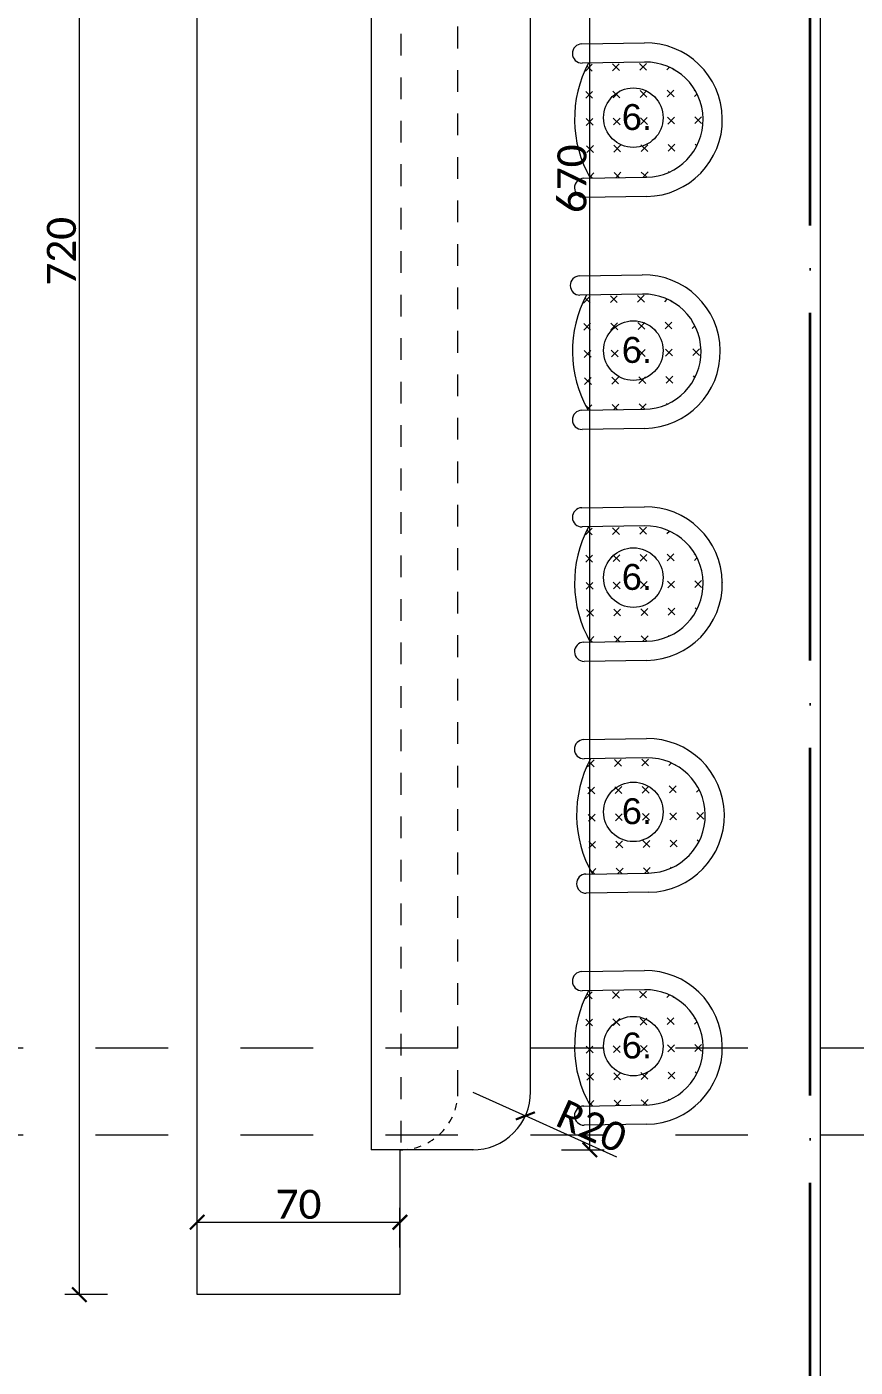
# Model space of a CAD drawing. Header units: centimetres. Extents: x -26724 to 60145, y -23645 to 6771.
# Drawn here: x -19083.8 to -18798, y 998.9 to 1461.3 of the extents above; entities that cross this region are included whole.
import ezdxf

# ---------------------------------------------------------------- set-up
doc = ezdxf.new("R2010")
doc.units = ezdxf.units.CM
doc.linetypes.add('ACAD_ISO04W100', pattern=[30, 24, -3, 0, -3])
doc.linetypes.add('DALEKOVOD_VN', pattern=[5, 2.5, -2.5])
doc.layers.add('3.IZGLED 2', color=7, linetype='Continuous', lineweight=9, true_color=0x4a4a4a)
doc.layers.add('IZGLED 2', color=253, linetype='Continuous', lineweight=9, true_color=0x828282)
for name, color, linetype, lineweight in [('4.KOTE', 88, 'Continuous', 15), ('namestaj', 8, 'Continuous', 9), ('namjestaj', 150, 'Continuous', 5)]:
    doc.layers.add(name, color=color, linetype=linetype, lineweight=lineweight)
doc.layers.add('pozicije', color=7, linetype='Continuous')
doc.styles.add('0.15', font='arial.ttf', dxfattribs={"height": 0.15})
doc.styles.get("Standard").update_dxf_attribs({"font": 'calibri.ttf'})
doc.dimstyles.new('ja 1 50', dxfattribs={"dimtxt": 10, "dimasz": 5, "dimexe": 5, "dimexo": 5, "dimgap": 1, "dimtad": 1, "dimdec": 0, "dimtxsty": 'Standard', "dimblk": 'ARCHTICK', "dimcen": 2.5, "dimclrd": 256, "dimclrt": 7, "dimadec": 0, "dimazin": 0, "dimtfac": 1, "dimtdec": 0, "dimtix": 1, "dimtmove": 1, "dimatfit": 3, "dimldrblk": 'ARCHTICK', "dimfxl": 10, "dimfxlon": 1, "dimlwd": 0, "dimlwe": 9, "dimarcsym": 0})

# ---------------------------------------------------------------- blocks, each defined once
blk = doc.blocks.new('gggddgdgd')
at = {"layer": 'namjestaj', "transparency": 33554687}
for p, q in [((1592.56, 1455.43, 13.5), (1614.15, 1455.77, 13.5)), ((1614.25, 1449.16, 13.5), (1592.67, 1448.81, 13.5)), ((1593.83, 1446.03, 13.5), (1596.13, 1448.41, 13.5)), ((1594.35, 1447.83, 13.5), (1596.17, 1446.07, 13.5)), ((1603.15, 1448.52, 13.5), (1605.53, 1446.22, 13.5)), ((1603.19, 1446.18, 13.5), (1605.49, 1448.56, 13.5)), ((1612.51, 1448.67, 13.5), (1614.89, 1446.37, 13.5)), ((1612.55, 1446.33, 13.5), (1614.85, 1448.71, 13.5)), ((1621.91, 1446.48, 13.5), (1622.78, 1447.38, 13.5)), ((1623.97, 1446.79, 13.5), (1624.25, 1446.52, 13.5)), ((1593.94, 1439.01, 13.5), (1596.32, 1436.71, 13.5)), ((1593.98, 1436.67, 13.5), (1596.28, 1439.05, 13.5)), ((1603.3, 1439.16, 13.5), (1605.68, 1436.86, 13.5)), ((1603.34, 1436.82, 13.5), (1605.64, 1439.2, 13.5)), ((1612.66, 1439.31, 13.5), (1615.04, 1437.01, 13.5)), ((1612.7, 1436.97, 13.5), (1615, 1439.35, 13.5)), ((1622.02, 1439.46, 13.5), (1624.4, 1437.16, 13.5)), ((1622.06, 1437.12, 13.5), (1624.36, 1439.5, 13.5)), ((1631.38, 1439.61, 13.5), (1631.76, 1439.25, 13.5)), ((1631.42, 1437.27, 13.5), (1632.32, 1438.2, 13.5)), ((1594.09, 1429.65, 13.5), (1596.47, 1427.35, 13.5)), ((1594.13, 1427.31, 13.5), (1596.43, 1429.69, 13.5)), ((1603.45, 1429.8, 13.5), (1605.83, 1427.5, 13.5)), ((1603.49, 1427.46, 13.5), (1605.79, 1429.84, 13.5)), ((1612.81, 1429.95, 13.5), (1615.19, 1427.65, 13.5)), ((1612.85, 1427.61, 13.5), (1615.15, 1429.99, 13.5)), ((1622.17, 1430.1, 13.5), (1624.55, 1427.8, 13.5)), ((1622.21, 1427.76, 13.5), (1624.51, 1430.14, 13.5)), ((1631.53, 1430.25, 13.5), (1633.91, 1427.95, 13.5)), ((1631.57, 1427.91, 13.5), (1633.87, 1430.29, 13.5)), ((1634.43, 1429.58, 13.5), (1634.43, 1429.61, 13.5)), ((1641.05, 1429.72, 13.5), (1641.05, 1429.68, 13.5)), ((1594.24, 1420.29, 13.5), (1596.62, 1417.99, 13.5)), ((1594.28, 1417.95, 13.5), (1596.58, 1420.33, 13.5)), ((1603.6, 1420.44, 13.5), (1605.98, 1418.14, 13.5)), ((1603.64, 1418.1, 13.5), (1605.94, 1420.48, 13.5)), ((1612.96, 1420.59, 13.5), (1615.34, 1418.29, 13.5)), ((1613, 1418.25, 13.5), (1615.3, 1420.63, 13.5)), ((1622.32, 1420.74, 13.5), (1624.7, 1418.44, 13.5)), ((1622.36, 1418.4, 13.5), (1624.66, 1420.78, 13.5)), ((1631.68, 1420.89, 13.5), (1632.29, 1420.3, 13.5)), ((1594.65, 1410.68, 13.5), (1596.27, 1409.1, 13.5)), ((1595.29, 1409.48, 13.5), (1596.73, 1410.97, 13.5)), ((1603.75, 1411.08, 13.5), (1605.63, 1409.25, 13.5)), ((1604.26, 1409.23, 13.5), (1606.09, 1411.12, 13.5)), ((1613.11, 1411.23, 13.5), (1615, 1409.4, 13.5)), ((1613.62, 1409.38, 13.5), (1615.45, 1411.27, 13.5)), ((1622.47, 1411.38, 13.5), (1622.71, 1411.14, 13.5)), ((1593.3, 1409.06, 13.5), (1614.89, 1409.4, 13.5)), ((1614.99, 1402.78, 13.5), (1593.41, 1402.44, 13.5)), ((1591.85, 1375.4, 13.5), (1613.43, 1375.74, 13.5)), ((1613.54, 1369.13, 13.5), (1591.95, 1368.78, 13.5)), ((1593.11, 1366, 13.5), (1595.41, 1368.38, 13.5)), ((1593.64, 1367.8, 13.5), (1595.45, 1366.04, 13.5)), ((1602.43, 1368.49, 13.5), (1604.81, 1366.19, 13.5)), ((1602.47, 1366.15, 13.5), (1604.78, 1368.53, 13.5)), ((1611.8, 1368.64, 13.5), (1614.17, 1366.34, 13.5)), ((1611.83, 1366.3, 13.5), (1614.14, 1368.68, 13.5)), ((1621.19, 1366.45, 13.5), (1622.06, 1367.35, 13.5)), ((1623.25, 1366.76, 13.5), (1623.53, 1366.49, 13.5)), ((1593.22, 1358.98, 13.5), (1595.6, 1356.68, 13.5)), ((1593.26, 1356.64, 13.5), (1595.56, 1359.02, 13.5)), ((1602.58, 1359.13, 13.5), (1604.96, 1356.83, 13.5)), ((1602.62, 1356.79, 13.5), (1604.92, 1359.17, 13.5)), ((1611.95, 1359.28, 13.5), (1614.32, 1356.98, 13.5)), ((1611.98, 1356.94, 13.5), (1614.29, 1359.32, 13.5)), ((1621.31, 1359.43, 13.5), (1623.68, 1357.13, 13.5)), ((1621.34, 1357.09, 13.5), (1623.65, 1359.47, 13.5)), ((1630.67, 1359.58, 13.5), (1631.04, 1359.22, 13.5)), ((1630.7, 1357.24, 13.5), (1631.61, 1358.17, 13.5)), ((1593.37, 1349.62, 13.5), (1595.75, 1347.32, 13.5)), ((1593.41, 1347.28, 13.5), (1595.71, 1349.66, 13.5)), ((1602.73, 1349.77, 13.5), (1605.11, 1347.47, 13.5)), ((1602.77, 1347.43, 13.5), (1605.07, 1349.81, 13.5)), ((1612.09, 1349.92, 13.5), (1614.47, 1347.62, 13.5)), ((1612.13, 1347.58, 13.5), (1614.43, 1349.96, 13.5)), ((1621.46, 1350.07, 13.5), (1623.83, 1347.77, 13.5)), ((1621.49, 1347.73, 13.5), (1623.8, 1350.11, 13.5)), ((1630.82, 1350.22, 13.5), (1633.19, 1347.92, 13.5)), ((1630.85, 1347.88, 13.5), (1633.16, 1350.26, 13.5)), ((1633.71, 1349.55, 13.5), (1633.71, 1349.58, 13.5)), ((1640.33, 1349.69, 13.5), (1640.33, 1349.65, 13.5)), ((1593.52, 1340.26, 13.5), (1595.9, 1337.96, 13.5)), ((1593.56, 1337.92, 13.5), (1595.86, 1340.3, 13.5)), ((1602.88, 1340.41, 13.5), (1605.26, 1338.11, 13.5)), ((1602.92, 1338.07, 13.5), (1605.22, 1340.45, 13.5)), ((1612.24, 1340.56, 13.5), (1614.62, 1338.26, 13.5)), ((1612.28, 1338.22, 13.5), (1614.58, 1340.6, 13.5)), ((1621.6, 1340.71, 13.5), (1623.98, 1338.41, 13.5)), ((1621.64, 1338.37, 13.5), (1623.95, 1340.75, 13.5)), ((1630.97, 1340.86, 13.5), (1631.58, 1340.27, 13.5)), ((1592.59, 1329.03, 13.5), (1614.17, 1329.37, 13.5)), ((1593.93, 1330.65, 13.5), (1595.56, 1329.07, 13.5)), ((1594.57, 1329.45, 13.5), (1596.01, 1330.94, 13.5)), ((1603.03, 1331.05, 13.5), (1604.92, 1329.22, 13.5)), ((1603.55, 1329.2, 13.5), (1605.37, 1331.09, 13.5)), ((1612.39, 1331.2, 13.5), (1614.28, 1329.37, 13.5)), ((1612.91, 1329.35, 13.5), (1614.73, 1331.24, 13.5)), ((1621.75, 1331.35, 13.5), (1622, 1331.11, 13.5)), ((1614.28, 1322.75, 13.5), (1592.69, 1322.41, 13.5)), ((1592.56, 1295.39, 13.5), (1614.15, 1295.74, 13.5)), ((1614.25, 1289.12, 13.5), (1592.67, 1288.77, 13.5)), ((1593.83, 1286, 13.5), (1596.13, 1288.38, 13.5)), ((1594.35, 1287.79, 13.5), (1596.17, 1286.04, 13.5)), ((1603.15, 1288.49, 13.5), (1605.53, 1286.18, 13.5)), ((1603.19, 1286.15, 13.5), (1605.49, 1288.52, 13.5)), ((1612.51, 1288.64, 13.5), (1614.89, 1286.33, 13.5)), ((1612.55, 1286.3, 13.5), (1614.85, 1288.67, 13.5)), ((1621.91, 1286.45, 13.5), (1622.78, 1287.34, 13.5)), ((1623.97, 1286.76, 13.5), (1624.25, 1286.48, 13.5)), ((1593.94, 1278.98, 13.5), (1596.32, 1276.67, 13.5)), ((1593.98, 1276.64, 13.5), (1596.28, 1279.01, 13.5)), ((1603.3, 1279.13, 13.5), (1605.68, 1276.82, 13.5)), ((1603.34, 1276.79, 13.5), (1605.64, 1279.16, 13.5)), ((1612.66, 1279.28, 13.5), (1615.04, 1276.97, 13.5)), ((1612.7, 1276.94, 13.5), (1615, 1279.31, 13.5)), ((1622.02, 1279.42, 13.5), (1624.4, 1277.12, 13.5)), ((1622.06, 1277.08, 13.5), (1624.36, 1279.46, 13.5)), ((1631.38, 1279.57, 13.5), (1631.76, 1279.21, 13.5)), ((1631.42, 1277.23, 13.5), (1632.32, 1278.17, 13.5)), ((1594.09, 1269.62, 13.5), (1596.47, 1267.31, 13.5)), ((1594.13, 1267.28, 13.5), (1596.43, 1269.65, 13.5)), ((1603.45, 1269.77, 13.5), (1605.83, 1267.46, 13.5)), ((1603.49, 1267.42, 13.5), (1605.79, 1269.8, 13.5)), ((1612.81, 1269.91, 13.5), (1615.19, 1267.61, 13.5)), ((1612.85, 1267.57, 13.5), (1615.15, 1269.95, 13.5)), ((1622.17, 1270.06, 13.5), (1624.55, 1267.76, 13.5)), ((1622.21, 1267.72, 13.5), (1624.51, 1270.1, 13.5)), ((1631.53, 1270.21, 13.5), (1633.91, 1267.91, 13.5)), ((1631.57, 1267.87, 13.5), (1633.87, 1270.25, 13.5)), ((1634.43, 1269.54, 13.5), (1634.43, 1269.58, 13.5)), ((1641.05, 1269.68, 13.5), (1641.05, 1269.64, 13.5)), ((1594.24, 1260.25, 13.5), (1596.62, 1257.95, 13.5)), ((1594.28, 1257.91, 13.5), (1596.58, 1260.29, 13.5)), ((1603.6, 1260.4, 13.5), (1605.98, 1258.1, 13.5)), ((1603.64, 1258.06, 13.5), (1605.94, 1260.44, 13.5)), ((1612.96, 1260.55, 13.5), (1615.34, 1258.25, 13.5)), ((1613, 1258.21, 13.5), (1615.3, 1260.59, 13.5)), ((1622.32, 1260.7, 13.5), (1624.7, 1258.4, 13.5)), ((1622.36, 1258.36, 13.5), (1624.66, 1260.74, 13.5)), ((1631.68, 1260.85, 13.5), (1632.29, 1260.26, 13.5)), ((1593.3, 1249.02, 13.5), (1614.89, 1249.36, 13.5)), ((1594.65, 1250.64, 13.5), (1596.27, 1249.07, 13.5)), ((1595.29, 1249.45, 13.5), (1596.73, 1250.93, 13.5)), ((1603.75, 1251.04, 13.5), (1605.63, 1249.22, 13.5)), ((1604.26, 1249.19, 13.5), (1606.09, 1251.08, 13.5)), ((1613.11, 1251.19, 13.5), (1615, 1249.37, 13.5)), ((1613.62, 1249.34, 13.5), (1615.45, 1251.23, 13.5)), ((1622.47, 1251.34, 13.5), (1622.71, 1251.11, 13.5)), ((1614.99, 1242.74, 13.5), (1593.41, 1242.4, 13.5)), ((1593.28, 1215.39, 13.5), (1614.87, 1215.73, 13.5)), ((1614.97, 1209.11, 13.5), (1593.39, 1208.77, 13.5)), ((1594.54, 1205.99, 13.5), (1596.85, 1208.37, 13.5)), ((1595.07, 1207.78, 13.5), (1596.88, 1206.03, 13.5)), ((1603.87, 1208.48, 13.5), (1606.25, 1206.18, 13.5)), ((1603.9, 1206.14, 13.5), (1606.21, 1208.52, 13.5)), ((1613.23, 1208.63, 13.5), (1615.61, 1206.33, 13.5)), ((1613.27, 1206.29, 13.5), (1615.57, 1208.67, 13.5)), ((1622.63, 1206.44, 13.5), (1623.5, 1207.34, 13.5)), ((1624.69, 1206.75, 13.5), (1624.97, 1206.48, 13.5)), ((1594.66, 1198.97, 13.5), (1597.03, 1196.67, 13.5)), ((1594.69, 1196.63, 13.5), (1597, 1199.01, 13.5)), ((1604.02, 1199.12, 13.5), (1606.39, 1196.82, 13.5)), ((1604.05, 1196.78, 13.5), (1606.36, 1199.16, 13.5)), ((1613.38, 1199.27, 13.5), (1615.76, 1196.97, 13.5)), ((1613.42, 1196.93, 13.5), (1615.72, 1199.31, 13.5)), ((1622.74, 1199.42, 13.5), (1625.12, 1197.11, 13.5)), ((1622.78, 1197.08, 13.5), (1625.08, 1199.46, 13.5)), ((1632.1, 1199.57, 13.5), (1632.48, 1199.2, 13.5)), ((1632.14, 1197.23, 13.5), (1633.04, 1198.16, 13.5)), ((1594.81, 1189.61, 13.5), (1597.18, 1187.31, 13.5)), ((1594.84, 1187.27, 13.5), (1597.15, 1189.65, 13.5)), ((1604.17, 1189.76, 13.5), (1606.54, 1187.46, 13.5)), ((1604.2, 1187.42, 13.5), (1606.51, 1189.8, 13.5)), ((1613.53, 1189.91, 13.5), (1615.9, 1187.6, 13.5)), ((1613.56, 1187.57, 13.5), (1615.87, 1189.94, 13.5)), ((1622.89, 1190.06, 13.5), (1625.27, 1187.75, 13.5)), ((1622.93, 1187.72, 13.5), (1625.23, 1190.09, 13.5)), ((1632.25, 1190.21, 13.5), (1634.63, 1187.9, 13.5)), ((1632.29, 1187.87, 13.5), (1634.59, 1190.24, 13.5)), ((1635.15, 1189.53, 13.5), (1635.15, 1189.57, 13.5)), ((1641.76, 1189.68, 13.5), (1641.77, 1189.64, 13.5)), ((1594.95, 1180.25, 13.5), (1597.33, 1177.94, 13.5)), ((1594.99, 1177.91, 13.5), (1597.29, 1180.29, 13.5)), ((1604.32, 1180.4, 13.5), (1606.69, 1178.09, 13.5)), ((1604.35, 1178.06, 13.5), (1606.66, 1180.43, 13.5)), ((1613.68, 1180.55, 13.5), (1616.05, 1178.24, 13.5)), ((1613.71, 1178.21, 13.5), (1616.02, 1180.58, 13.5)), ((1623.04, 1180.7, 13.5), (1625.42, 1178.39, 13.5)), ((1623.08, 1178.36, 13.5), (1625.38, 1180.73, 13.5)), ((1632.4, 1180.84, 13.5), (1633.01, 1180.25, 13.5)), ((1595.36, 1170.63, 13.5), (1596.99, 1169.06, 13.5)), ((1596.01, 1169.44, 13.5), (1597.44, 1170.92, 13.5)), ((1604.46, 1171.04, 13.5), (1606.35, 1169.21, 13.5)), ((1604.98, 1169.19, 13.5), (1606.81, 1171.07, 13.5)), ((1613.83, 1171.19, 13.5), (1615.71, 1169.36, 13.5)), ((1614.34, 1169.34, 13.5), (1616.17, 1171.22, 13.5)), ((1623.19, 1171.33, 13.5), (1623.43, 1171.1, 13.5)), ((1594.02, 1169.01, 13.5), (1615.6, 1169.36, 13.5)), ((1615.71, 1162.74, 13.5), (1594.13, 1162.39, 13.5)), ((1592.56, 1135.36, 13.5), (1614.15, 1135.7, 13.5)), ((1614.25, 1129.08, 13.5), (1592.67, 1128.74, 13.5)), ((1603.15, 1128.45, 13.5), (1605.53, 1126.15, 13.5)), ((1603.19, 1126.11, 13.5), (1605.49, 1128.49, 13.5)), ((1612.51, 1128.6, 13.5), (1614.89, 1126.3, 13.5)), ((1612.55, 1126.26, 13.5), (1614.85, 1128.64, 13.5)), ((1593.83, 1125.96, 13.5), (1596.13, 1128.34, 13.5)), ((1594.35, 1127.75, 13.5), (1596.17, 1126, 13.5)), ((1621.91, 1126.41, 13.5), (1622.78, 1127.31, 13.5)), ((1623.97, 1126.72, 13.5), (1624.25, 1126.45, 13.5)), ((1612.66, 1119.24, 13.5), (1615.04, 1116.94, 13.5)), ((1612.7, 1116.9, 13.5), (1615, 1119.28, 13.5)), ((1622.02, 1119.39, 13.5), (1624.4, 1117.08, 13.5)), ((1622.06, 1117.05, 13.5), (1624.36, 1119.43, 13.5)), ((1631.38, 1119.54, 13.5), (1631.76, 1119.17, 13.5)), ((1593.94, 1118.94, 13.5), (1596.32, 1116.64, 13.5)), ((1593.98, 1116.6, 13.5), (1596.28, 1118.98, 13.5)), ((1603.3, 1119.09, 13.5), (1605.68, 1116.79, 13.5)), ((1603.34, 1116.75, 13.5), (1605.64, 1119.13, 13.5)), ((1631.42, 1117.2, 13.5), (1632.32, 1118.13, 13.5)), ((1612.85, 1107.54, 13.5), (1615.15, 1109.91, 13.5)), ((1622.17, 1110.03, 13.5), (1624.55, 1107.72, 13.5)), ((1622.21, 1107.69, 13.5), (1624.51, 1110.06, 13.5)), ((1631.53, 1110.18, 13.5), (1633.91, 1107.87, 13.5)), ((1631.57, 1107.84, 13.5), (1633.87, 1110.21, 13.5)), ((1594.09, 1109.58, 13.5), (1596.47, 1107.28, 13.5)), ((1594.13, 1107.24, 13.5), (1596.43, 1109.62, 13.5)), ((1603.45, 1109.73, 13.5), (1605.83, 1107.43, 13.5)), ((1603.49, 1107.39, 13.5), (1605.79, 1109.77, 13.5)), ((1612.81, 1109.88, 13.5), (1615.19, 1107.57, 13.5)), ((1634.43, 1109.5, 13.5), (1634.43, 1109.54, 13.5)), ((1641.05, 1109.65, 13.5), (1641.05, 1109.61, 13.5)), ((1622.32, 1100.67, 13.5), (1624.7, 1098.36, 13.5)), ((1622.36, 1098.33, 13.5), (1624.66, 1100.7, 13.5)), ((1631.68, 1100.81, 13.5), (1632.29, 1100.22, 13.5)), ((1594.24, 1100.22, 13.5), (1596.62, 1097.91, 13.5)), ((1594.28, 1097.88, 13.5), (1596.58, 1100.26, 13.5)), ((1603.6, 1100.37, 13.5), (1605.98, 1098.06, 13.5)), ((1603.64, 1098.03, 13.5), (1605.94, 1100.4, 13.5)), ((1612.96, 1100.52, 13.5), (1615.34, 1098.21, 13.5)), ((1613, 1098.18, 13.5), (1615.3, 1100.55, 13.5)), ((1593.3, 1088.98, 13.5), (1614.89, 1089.33, 13.5)), ((1594.65, 1090.6, 13.5), (1596.27, 1089.03, 13.5)), ((1595.29, 1089.41, 13.5), (1596.73, 1090.89, 13.5)), ((1603.75, 1091.01, 13.5), (1605.63, 1089.18, 13.5)), ((1604.26, 1089.16, 13.5), (1606.09, 1091.04, 13.5)), ((1613.11, 1091.16, 13.5), (1615, 1089.33, 13.5)), ((1613.62, 1089.31, 13.5), (1615.45, 1091.19, 13.5)), ((1622.47, 1091.3, 13.5), (1622.71, 1091.07, 13.5)), ((1614.99, 1082.71, 13.5), (1593.41, 1082.36, 13.5))]:
    blk.add_line(p, q, dxfattribs=at)
for centre, radius, start, end in [((1592.62, 1452.12, 13.5), 3.31, 90.9137, 270.9137), ((1614.57, 1429.3, 13.5), 26.48, 0.9137, 90.9137), ((1631.21, 1429.54, 13.5), 41.14, 152.0171, 209.8102), ((1614.57, 1429.3, 13.5), 19.86, 0.9137, 90.9137), ((1614.57, 1429.26, 13.5), 19.86, 270.9137, 0.9137), ((1614.57, 1429.26, 13.5), 26.48, 270.9137, 0.9137), ((1593.36, 1405.75, 13.5), 3.31, 90.9137, 270.9137), ((1591.9, 1372.09, 13.5), 3.31, 90.9137, 270.9137), ((1613.85, 1349.27, 13.5), 26.48, 0.9137, 90.9137), ((1613.85, 1349.27, 13.5), 19.86, 0.9137, 90.9137), ((1630.49, 1349.51, 13.5), 41.14, 152.0171, 209.8102), ((1613.86, 1349.23, 13.5), 19.86, 270.9137, 0.9137), ((1613.86, 1349.23, 13.5), 26.48, 270.9137, 0.9137), ((1592.64, 1325.72, 13.5), 3.31, 90.9137, 270.9137), ((1592.62, 1292.08, 13.5), 3.31, 90.9137, 270.9137), ((1614.57, 1269.26, 13.5), 26.48, 0.9137, 90.9137), ((1631.21, 1269.51, 13.5), 41.14, 152.0171, 209.8102), ((1614.57, 1269.26, 13.5), 19.86, 0.9137, 90.9137), ((1614.57, 1269.22, 13.5), 19.86, 270.9137, 0.9137), ((1614.57, 1269.22, 13.5), 26.48, 270.9137, 0.9137), ((1593.36, 1245.71, 13.5), 3.31, 90.9137, 270.9137), ((1593.33, 1212.08, 13.5), 3.31, 90.9137, 270.9137), ((1615.29, 1189.25, 13.5), 26.48, 0.9137, 90.9137), ((1631.92, 1189.5, 13.5), 41.14, 152.0171, 209.8102), ((1615.29, 1189.25, 13.5), 19.86, 0.9137, 90.9137), ((1615.29, 1189.21, 13.5), 19.86, 270.9137, 0.9137), ((1615.29, 1189.21, 13.5), 26.48, 270.9137, 0.9137), ((1594.07, 1165.7, 13.5), 3.31, 90.9137, 270.9137), ((1592.62, 1132.05, 13.5), 3.31, 90.9137, 270.9137), ((1614.57, 1109.22, 13.5), 26.48, 0.9137, 90.9137), ((1631.21, 1109.47, 13.5), 41.14, 152.0171, 209.8102), ((1614.57, 1109.22, 13.5), 19.86, 0.9137, 90.9137), ((1614.57, 1109.18, 13.5), 19.86, 270.9137, 0.9137), ((1614.57, 1109.18, 13.5), 26.48, 270.9137, 0.9137), ((1593.36, 1085.67, 13.5), 3.31, 90.9137, 270.9137)]:
    blk.add_arc(centre, radius, start, end, dxfattribs=at)
blk = doc.blocks.new('_ArchTick')
at = {"color": 0, "linetype": 'ByBlock', "const_width": 0.15}
blk.add_lwpolyline([(-0.5, -0.5), (0.5, 0.5)], dxfattribs=at)
blk = doc.blocks.new('*D2026')
at = {"layer": '4.KOTE', "color": 0, "lineweight": 9, "transparency": 16777216}
for p, q in [((-19055.91, 1743.89), (-19070.69, 1743.89)), ((-19055.97, 1023.89), (-19070.69, 1023.89))]:
    blk.add_line(p, q, dxfattribs=at)
at = {"layer": '4.KOTE', "lineweight": 0, "transparency": 16777216}
blk.add_line((-19065.69, 1743.89), (-19065.69, 1023.89), dxfattribs=at)
at = {"layer": 'Defpoints', "color": 0, "transparency": 16777216}
for p in [(-18991.55, 1743.89, 13.5), (-19065.69, 1023.89), (-19001.55, 1023.89, 13.5)]:
    blk.add_point(p, dxfattribs=at)
at = {"layer": '4.KOTE', "lineweight": 0, "transparency": 16777216, "xscale": 5, "yscale": 5, "zscale": 5}
for p, rotation in [((-19065.69, 1743.89), 90), ((-19065.69, 1023.89), 270)]:
    blk.add_blockref('_ArchTick', p, dxfattribs=dict(at, rotation=rotation))
at = {"layer": '4.KOTE', "color": 7, "transparency": 16777216, "insert": (-19071.82, 1383.89), "char_height": 10, "attachment_point": 5, "rotation": 90}
blk.add_mtext('720', dxfattribs=at)
blk = doc.blocks.new('*D2029')
at = {"layer": '4.KOTE', "color": 0, "lineweight": 9, "transparency": 16777216}
for p, q in [((-18899.33, 1743.89), (-18884.6, 1743.89)), ((-18899.33, 1073.89), (-18884.6, 1073.89))]:
    blk.add_line(p, q, dxfattribs=at)
at = {"layer": '4.KOTE', "lineweight": 0, "transparency": 16777216}
blk.add_line((-18889.6, 1073.89), (-18889.6, 1743.89), dxfattribs=at)
at = {"layer": 'Defpoints', "color": 0, "transparency": 16777216}
for p in [(-18954.74, 1743.89, 13.5), (-18889.6, 1743.89), (-18955.07, 1073.89, 13.5)]:
    blk.add_point(p, dxfattribs=at)
at = {"layer": '4.KOTE', "lineweight": 0, "transparency": 16777216, "xscale": 5, "yscale": 5, "zscale": 5}
for p, rotation in [((-18889.6, 1743.89), 90), ((-18889.6, 1073.89), 270)]:
    blk.add_blockref('_ArchTick', p, dxfattribs=dict(at, rotation=rotation))
at = {"layer": '4.KOTE', "color": 7, "transparency": 16777216, "insert": (-18895.72, 1408.89), "char_height": 10, "attachment_point": 5, "rotation": 90}
blk.add_mtext('670', dxfattribs=at)
blk = doc.blocks.new('*D2037')
at = {"layer": '4.KOTE', "color": 0, "lineweight": 9, "transparency": 16777216}
for p, q in [((-19025.07, 1040.21), (-19025.07, 1053.89)), ((-18955.07, 1040.21), (-18955.07, 1053.89))]:
    blk.add_line(p, q, dxfattribs=at)
at = {"layer": '4.KOTE', "lineweight": 0, "transparency": 16777216}
blk.add_line((-19025.07, 1048.89), (-18955.07, 1048.89), dxfattribs=at)
at = {"layer": 'Defpoints', "color": 0, "transparency": 16777216}
for p in [(-18955.07, 1048.89), (-19025.07, 1023.89, 13.5), (-18955.07, 1023.89, 13.5)]:
    blk.add_point(p, dxfattribs=at)
at = {"layer": '4.KOTE', "lineweight": 0, "transparency": 16777216, "xscale": 5, "yscale": 5, "zscale": 5, "rotation": 180}
blk.add_blockref('_ArchTick', (-19025.07, 1048.89), dxfattribs=at)
at = {"layer": '4.KOTE', "lineweight": 0, "transparency": 16777216, "xscale": 5, "yscale": 5, "zscale": 5}
blk.add_blockref('_ArchTick', (-18955.07, 1048.89), dxfattribs=at)
at = {"layer": '4.KOTE', "color": 7, "transparency": 16777216, "insert": (-18990.07, 1055.01), "char_height": 10, "attachment_point": 5}
blk.add_mtext('70', dxfattribs=at)
blk = doc.blocks.new('*D2040')
at = {"layer": '4.KOTE', "lineweight": 0, "transparency": 16777216}
for p in [(-18929.91, 1093.72), (-18880.22, 1071.36)]:
    blk.add_line(p, (-18911.82, 1085.58), dxfattribs=at)
at = {"layer": 'Defpoints', "color": 0, "transparency": 16777216}
for p in [(-18929.91, 1093.72, 13.5), (-18911.82, 1085.58, 13.5)]:
    blk.add_point(p, dxfattribs=at)
at = {"layer": '4.KOTE', "lineweight": 0, "transparency": 16777216, "xscale": 5, "yscale": 5, "zscale": 5, "rotation": 155.7648514513241}
blk.add_blockref('_ArchTick', (-18911.82, 1085.58), dxfattribs=at)
at = {"layer": '4.KOTE', "color": 7, "transparency": 16777216, "insert": (-18888.95, 1082), "char_height": 10, "attachment_point": 5, "rotation": 335.7649}
blk.add_mtext('R20', dxfattribs=at)

msp = doc.modelspace()

# ---------------------------------------------------------------- linework, layer by layer
at = {"layer": '3.IZGLED 2', "color": 32, "linetype": 'DALEKOVOD_VN', "ltscale": 10, "true_color": 0xcd6928}
for p, q in [((-17985.07, 1108.89, 13.5), (-19185.07, 1108.89, 13.5)), ((-17985.07, 1078.89, 13.5), (-19185.07, 1078.89, 13.5))]:
    msp.add_line(p, q, dxfattribs=at)
at = {"layer": '3.IZGLED 2', "ltscale": 12, "elevation": 13.5}
msp.add_lwpolyline([(-18810.18, 858.89), (-18955.18, 858.89), (-18955.18, 713.89), (-19035.18, 713.89), (-19035.18, 573.89), (-19220.18, 573.89), (-19220.18, 713.89), (-19235.18, 713.89), (-19235.18, 606.49), (-19360.18, 606.48), (-19360.18, 1818.89), (-18810.18, 1818.89), (-18810.18, 858.89)], dxfattribs=at)
at = {"layer": 'IZGLED 2', "color": 32, "linetype": 'ACAD_ISO04W100', "lineweight": 35, "ltscale": 5}
msp.add_line((-18813.59, 942.49, 13.5), (-18813.59, 1829.99, 13.5), dxfattribs=at)
at = {"layer": 'namestaj'}
for centre in [(-18874.57, 1429.97), (-18874.57, 1349.61), (-18874.57, 1271.29), (-18874.57, 1190.46), (-18874.57, 1109.63)]:
    msp.add_circle(centre, 10.27, dxfattribs=at)
at = {"layer": 'namjestaj', "linetype": 'DALEKOVOD_VN', "ltscale": 3}
for p, q in [((-18954.74, 1743.89, 13.5), (-18954.74, 1073.89, 13.5)), ((-18935.07, 1093.89, 13.5), (-18935.07, 1723.89, 13.5))]:
    msp.add_line(p, q, dxfattribs=at)
at = {"layer": 'namjestaj'}
for p, q in [((-18910.07, 1093.89, 13.5), (-18910.07, 1723.89, 13.5)), ((-18965.07, 1711.39, 13.5), (-18965.07, 1073.89, 13.5)), ((-19025.07, 1023.89, 13.5), (-19025.07, 1633.89, 13.5)), ((-18929.74, 1073.89, 13.5), (-18965.07, 1073.89, 13.5))]:
    msp.add_line(p, q, dxfattribs=at)
at = {"layer": 'namjestaj', "elevation": 13.5}
msp.add_lwpolyline([(-18955.07, 1073.89), (-18955.07, 1023.89), (-19025.07, 1023.89)], dxfattribs=at)
at = {"layer": 'namjestaj', "linetype": 'DALEKOVOD_VN'}
msp.add_arc((-18954.91, 1093.72, 13.5), 19.83, 269.5179, 0.4821, dxfattribs=at)
at = {"layer": 'namjestaj'}
msp.add_arc((-18929.91, 1093.72, 13.5), 19.83, 269.5179, 0.4821, dxfattribs=at)

# ---------------------------------------------------------------- block references
msp.add_blockref('gggddgdgd', (-20484.93, 0))

# ---------------------------------------------------------------- texts
at = {"layer": 'pozicije', "style": '0.15'}
for p in [(-18878.56, 1425.74), (-18878.56, 1345.38), (-18878.56, 1267.06), (-18878.56, 1186.23), (-18878.56, 1105.4)]:
    msp.add_text('6.', height=8.93, dxfattribs=at).set_placement(p)

# ---------------------------------------------------------------- dimensions: what is measured, and where the dimension line sits
at = {"layer": '4.KOTE'}
for base, p1, p2, picture, middle in [((-19065.69, 1023.89, -13.5), (-18991.55, 1743.89), (-19001.55, 1023.89), '*D2026', (-19071.82, 1383.89, -13.5)), ((-18889.6, 1743.89), (-18955.07, 1073.89, 13.5), (-18954.74, 1743.89, 13.5), '*D2029', (-18895.72, 1408.89))]:
    dim = msp.add_linear_dim(base=base, p1=p1, p2=p2, angle=90, dimstyle='ja 1 50', dxfattribs=at)
    dim.commit()
    dim.dimension.update_dxf_attribs({"geometry": picture, "text_midpoint": middle})
dim = msp.add_radius_dim(center=(-18929.91, 1093.72, 13.5), mpoint=(-18911.82, 1085.58, 13.5), dimstyle='ja 1 50', dxfattribs=at)
dim.commit()
dim.dimension.update_dxf_attribs({"geometry": '*D2040', "text_midpoint": (-18888.95, 1082)})
dim = msp.add_linear_dim(base=(-18955.07, 1048.89), p1=(-19025.07, 1023.89, 13.5), p2=(-18955.07, 1023.89, 13.5), dimstyle='ja 1 50', dxfattribs=at)
dim.commit()
dim.dimension.update_dxf_attribs({"geometry": '*D2037', "text_midpoint": (-18990.07, 1055.01)})

doc.saveas('drawing.dxf')
